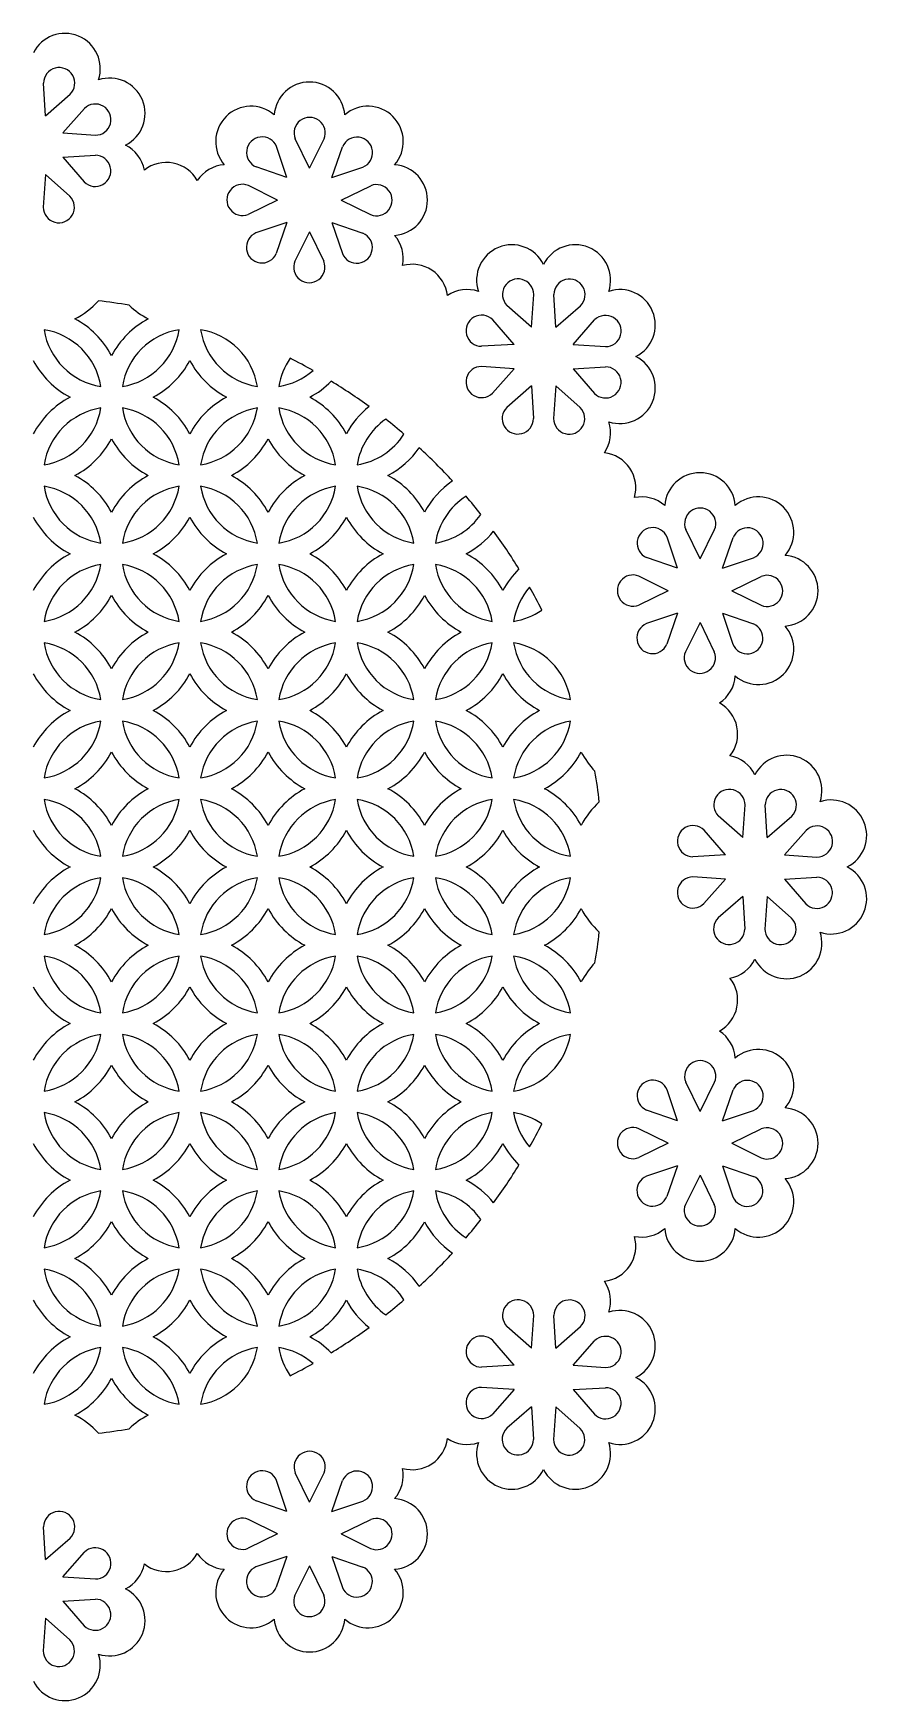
# Model space of a CAD drawing. Extents: x -1009 to -429, y -394 to -133.
# Drawn here: x -646.4 to -580.6, y -267.1 to -135.5 of the extents above; entities that cross this region are included whole.
import ezdxf

# ---------------------------------------------------------------- set-up
doc = ezdxf.new("R2010")
doc.units = 0
doc.layers.get('0').update_dxf_attribs({"linetype": 'CONTINUOUS'})

msp = doc.modelspace()

# ---------------------------------------------------------------- linework, layer by layer
for p, q in [((-645.412765, -141.985018), (-645.567965, -139.411014)), ((-645.412765, -141.985018), (-643.465324, -140.292146)), ((-644.051816, -143.345967), (-642.341463, -141.416129)), ((-644.051816, -143.345967), (-641.477726, -143.525974)), ((-626.340919, -146.868884), (-627.159676, -144.421849)), ((-624.562753, -146.132343), (-625.691167, -143.813666)), ((-624.562753, -146.132343), (-623.411387, -143.82308)), ((-622.784587, -146.868884), (-621.942944, -144.431422)), ((-644.051816, -145.27064), (-641.477812, -145.115441)), ((-644.051816, -145.27064), (-642.358944, -147.218081)), ((-626.340919, -146.868884), (-628.778381, -146.02724)), ((-622.784587, -146.868884), (-620.337552, -146.050127)), ((-645.412765, -146.63159), (-645.592773, -149.20568)), ((-645.412765, -146.63159), (-643.482928, -148.341943)), ((-627.07746, -148.64705), (-629.396137, -149.775464)), ((-627.07746, -148.64705), (-629.386723, -147.495683)), ((-622.048047, -148.64705), (-619.729369, -147.518636)), ((-622.048047, -148.64705), (-619.738783, -149.798416)), ((-626.340919, -150.425216), (-628.787954, -151.243972)), ((-626.340919, -150.425216), (-627.182563, -152.862677)), ((-624.562753, -151.161756), (-625.71412, -153.47102)), ((-624.562753, -151.161756), (-623.434339, -153.480433)), ((-622.784587, -150.425216), (-621.965831, -152.872251)), ((-622.784587, -150.425216), (-620.347126, -151.266859)), ((-607.033473, -158.679467), (-606.853466, -156.105377)), ((-605.1088, -158.679467), (-605.263999, -156.105463)), ((-607.033473, -158.679467), (-608.963311, -156.969114)), ((-605.1088, -158.679467), (-603.161359, -156.986594)), ((-608.394423, -160.040416), (-610.087295, -158.092975)), ((-603.747851, -160.040416), (-602.037498, -158.110578)), ((-608.394423, -160.040416), (-610.968426, -160.195615)), ((-603.747851, -160.040416), (-601.173761, -160.220423)), ((-608.394423, -161.965089), (-610.968513, -161.785082)), ((-603.747851, -161.965089), (-601.173847, -161.80989)), ((-608.394423, -161.965089), (-610.104776, -163.894927)), ((-603.747851, -161.965089), (-602.054979, -163.91253)), ((-607.033473, -163.326038), (-608.980914, -165.018911)), ((-607.033473, -163.326038), (-606.878274, -165.900042)), ((-605.1088, -163.326038), (-605.288808, -165.900129)), ((-605.1088, -163.326038), (-603.178963, -165.036392)), ((-593.715434, -176.979663), (-594.843848, -174.660985)), ((-593.715434, -176.979663), (-592.564067, -174.670399)), ((-595.4936, -177.716203), (-596.312357, -175.269168)), ((-591.937268, -177.716203), (-591.095624, -175.278742)), ((-595.4936, -177.716203), (-597.931061, -176.87456)), ((-591.937268, -177.716203), (-589.490233, -176.897446)), ((-596.23014, -179.494369), (-598.539404, -178.343002)), ((-591.200727, -179.494369), (-588.88205, -178.365955)), ((-596.23014, -179.494369), (-598.548818, -180.622783)), ((-591.200727, -179.494369), (-588.891464, -180.645736)), ((-595.4936, -181.272535), (-597.940635, -182.091292)), ((-595.4936, -181.272535), (-596.335243, -183.709997)), ((-591.937268, -181.272535), (-589.499806, -182.114178)), ((-591.937268, -181.272535), (-591.118511, -183.71957)), ((-593.715434, -182.009075), (-594.866801, -184.318339)), ((-593.715434, -182.009075), (-592.58702, -184.327753)), ((-590.339024, -198.983432), (-592.268862, -197.273079)), ((-590.339024, -198.983432), (-590.159017, -196.409342)), ((-588.414351, -198.983432), (-588.56955, -196.409428)), ((-588.414351, -198.983432), (-586.46691, -197.29056)), ((-591.699974, -200.344381), (-593.392846, -198.39694)), ((-587.053402, -200.344381), (-585.343049, -198.414543)), ((-591.699974, -200.344381), (-594.273978, -200.49958)), ((-587.053402, -200.344381), (-584.479312, -200.524389)), ((-591.699974, -202.269054), (-594.274064, -202.089047)), ((-591.699974, -202.269054), (-593.410327, -204.198892)), ((-587.053402, -202.269054), (-584.479398, -202.113855)), ((-587.053402, -202.269054), (-585.36053, -204.216495)), ((-590.339024, -203.630004), (-592.286465, -205.322876)), ((-590.339024, -203.630004), (-590.183825, -206.204007)), ((-588.414351, -203.630004), (-588.594359, -206.204094)), ((-588.414351, -203.630004), (-586.484514, -205.340357)), ((-593.715434, -220.60436), (-594.843848, -218.285683)), ((-593.715434, -220.60436), (-592.564067, -218.295097)), ((-595.4936, -221.340901), (-596.312357, -218.893865)), ((-591.937268, -221.340901), (-591.095624, -218.903439)), ((-595.4936, -221.340901), (-597.931061, -220.499257)), ((-591.937268, -221.340901), (-589.490233, -220.522144)), ((-596.23014, -223.119067), (-598.539404, -221.9677)), ((-591.200727, -223.119067), (-588.88205, -221.990653)), ((-596.23014, -223.119067), (-598.548818, -224.24748)), ((-591.200727, -223.119067), (-588.891464, -224.270433)), ((-595.4936, -224.897233), (-597.940635, -225.715989)), ((-595.4936, -224.897233), (-596.335243, -227.334694)), ((-591.937268, -224.897233), (-589.499806, -225.738876)), ((-591.937268, -224.897233), (-591.118511, -227.344268)), ((-593.715434, -225.633773), (-594.866801, -227.943037)), ((-593.715434, -225.633773), (-592.58702, -227.95245)), ((-607.033473, -239.287397), (-606.853466, -236.713307)), ((-605.1088, -239.287397), (-605.263999, -236.713393)), ((-607.033473, -239.287397), (-608.963311, -237.577044)), ((-605.1088, -239.287397), (-603.161359, -237.594525)), ((-608.394423, -240.648346), (-610.087295, -238.700905)), ((-603.747851, -240.648346), (-602.037498, -238.718509)), ((-608.394423, -240.648346), (-610.968426, -240.803545)), ((-603.747851, -240.648346), (-601.173761, -240.828354)), ((-608.394423, -242.573019), (-610.968513, -242.393012)), ((-608.394423, -242.573019), (-610.104776, -244.502857)), ((-603.747851, -242.573019), (-601.173847, -242.41782)), ((-603.747851, -242.573019), (-602.054979, -244.52046)), ((-607.033473, -243.933969), (-608.980914, -245.626841)), ((-607.033473, -243.933969), (-606.878274, -246.507973)), ((-605.1088, -243.933969), (-605.288808, -246.508059)), ((-605.1088, -243.933969), (-603.178963, -245.644322)), ((-626.340919, -252.18822), (-627.159676, -249.741185)), ((-624.562753, -251.45168), (-625.691167, -249.133002)), ((-624.562753, -251.45168), (-623.411387, -249.142416)), ((-622.784587, -252.18822), (-621.942944, -249.750758)), ((-626.340919, -252.18822), (-628.778381, -251.346577)), ((-622.784587, -252.18822), (-620.337552, -251.369463)), ((-645.412765, -255.981846), (-645.567965, -253.407842)), ((-627.07746, -253.966386), (-629.396137, -255.0948)), ((-627.07746, -253.966386), (-629.386723, -252.815019)), ((-622.048047, -253.966386), (-619.729369, -252.837972)), ((-622.048047, -253.966386), (-619.738783, -255.117753)), ((-645.412765, -255.981846), (-643.465324, -254.288974)), ((-644.051816, -257.342795), (-642.341463, -255.412958)), ((-626.340919, -255.744552), (-628.787954, -256.563309)), ((-626.340919, -255.744552), (-627.182563, -258.182014)), ((-624.562753, -256.481092), (-625.71412, -258.790356)), ((-624.562753, -256.481092), (-623.434339, -258.79977)), ((-622.784587, -255.744552), (-620.347126, -256.586195)), ((-622.784587, -255.744552), (-621.965831, -258.191587)), ((-644.051816, -257.342795), (-641.477726, -257.522803)), ((-644.051816, -259.267468), (-641.477812, -259.112269)), ((-644.051816, -259.267468), (-642.358944, -261.214909)), ((-645.412765, -260.628418), (-645.592773, -263.202508)), ((-645.412765, -260.628418), (-643.482928, -262.338771))]:
    msp.add_line(p, q)
for centre, radius, start, end in [((-643.876883, -138.277071), 2.793147, 341.567243, 153.432757), ((-644.335953, -139.420397), 1.232047, 314.963173, 179.563654), ((-640.343869, -141.810085), 2.793147, 296.567243, 108.432757), ((-624.562753, -142.11889), 2.793147, 4.067243, 175.932757), ((-641.476934, -142.293928), 1.232047, 269.963173, 134.563654), ((-629.178859, -144.030944), 2.793147, 49.067243, 220.932757), ((-624.549346, -143.350864), 1.232047, 337.463173, 202.063654), ((-619.946647, -144.030944), 2.793147, 319.067243, 130.932757), ((-640.343869, -146.806522), 2.793147, 10.881091, 63.432757), ((-628.298242, -144.892601), 1.232047, 22.463173, 247.063654), ((-620.808304, -144.911561), 1.232047, 292.463173, 157.063654), ((-641.487195, -146.347453), 1.232047, 224.963173, 89.563654), ((-635.864665, -148.467181), 2.793147, 29.065483, 128.434517), ((-631.090913, -148.64705), 2.793147, 94.067243, 146.618909), ((-618.034594, -148.64705), 2.793147, 274.067243, 85.932757), ((-629.858939, -148.633643), 1.232047, 67.463173, 292.063654), ((-619.266568, -148.660457), 1.232047, 247.463173, 112.063654), ((-644.360726, -149.206472), 1.232047, 179.963173, 44.563654), ((-628.317202, -152.382538), 1.232047, 112.463173, 337.063654), ((-620.827265, -152.401498), 1.232047, 202.463173, 67.063654), ((-619.946647, -153.263156), 2.793147, 348.381091, 40.932757), ((-608.569355, -154.97152), 2.793147, 26.567243, 198.432757), ((-603.572918, -154.97152), 2.793147, 341.567243, 153.432757), ((-624.57616, -153.943235), 1.232047, 157.463173, 22.063654), ((-616.443909, -156.511522), 2.793147, 6.565483, 105.934517), ((-608.085513, -156.104585), 1.232047, 359.963173, 224.563654), ((-604.031988, -156.114846), 1.232047, 314.963173, 179.563654), ((-646.375102, -151.852926), 7, 297.980975, 317.282927), ((-646.375102, -201.306718), 45, 80.325884, 83.437405), ((-612.10237, -158.504534), 2.793147, 71.567243, 124.118909), ((-600.039904, -158.504534), 2.793147, 296.567243, 108.432757), ((-634.011654, -151.852926), 7, 226.691716, 242.019025), ((-610.959044, -158.963604), 1.232047, 44.963173, 269.563654), ((-601.172969, -158.988377), 1.232047, 269.963173, 134.563654), ((-646.375102, -164.216374), 5.4, 9.044199, 80.955801), ((-640.193378, -158.03465), 5.4, 189.044199, 260.955801), ((-646.375102, -164.216374), 7, 27.980975, 62.019025), ((-634.011654, -164.216374), 7, 117.980975, 152.019025), ((-634.011654, -164.216374), 5.4, 99.044199, 170.955801), ((-640.193378, -158.03465), 5.4, 279.044199, 350.955801), ((-627.82993, -158.03465), 5.4, 189.044199, 260.955801), ((-634.011654, -164.216374), 5.4, 9.044199, 80.955801), ((-640.193378, -158.03465), 7, 207.980975, 242.019025), ((-640.193378, -158.03465), 7, 297.980975, 332.019025), ((-627.82993, -158.03465), 7, 207.980975, 242.019025), ((-621.648206, -164.216374), 5.4, 145.271265, 170.955801), ((-646.375102, -201.306718), 45, 60.594328, 63.200897), ((-610.969305, -163.017129), 1.232047, 89.963173, 314.563654), ((-601.18323, -163.041902), 1.232047, 224.963173, 89.563654), ((-600.039904, -163.500971), 2.793147, 251.567243, 63.432757), ((-627.82993, -158.03465), 5.4, 279.044199, 311.093686), ((-627.82993, -158.03465), 7, 297.980975, 315.410298), ((-646.375102, -201.306718), 45, 53.897486, 58.473412), ((-640.193378, -170.398098), 7, 117.980975, 152.019025), ((-640.193378, -170.398098), 7, 27.980975, 62.019025), ((-627.82993, -170.398098), 7, 117.980975, 152.019025), ((-627.82993, -170.398098), 7, 27.980975, 62.019025), ((-640.193378, -170.398098), 5.4, 99.044199, 170.955801), ((-646.375102, -164.216374), 5.4, 279.044199, 350.955801), ((-634.011654, -164.216374), 5.4, 189.044199, 260.955801), ((-640.193378, -170.398098), 5.4, 9.044199, 80.955801), ((-627.82993, -170.398098), 5.4, 99.044199, 170.955801), ((-634.011654, -164.216374), 5.4, 279.044199, 350.955801), ((-627.82993, -170.398098), 5.4, 9.044199, 80.955801), ((-621.648206, -164.216374), 5.4, 189.044199, 260.955801), ((-615.466482, -170.398098), 7, 128.873152, 152.019025), ((-608.110286, -165.89066), 1.232047, 134.963173, 359.563654), ((-604.056761, -165.900921), 1.232047, 179.963173, 44.563654), ((-615.466482, -170.398098), 5.4, 124.608094, 170.955801), ((-621.648206, -164.216374), 5.4, 279.044199, 327.3486), ((-646.375102, -201.306718), 45, 49.418968, 51.778516), ((-603.572918, -167.033986), 2.793147, 325.881091, 18.432757), ((-646.375102, -164.216374), 7, 297.980975, 332.019025), ((-634.011654, -164.216374), 7, 207.980975, 242.019025), ((-634.011654, -164.216374), 7, 297.980975, 332.019025), ((-621.648206, -164.216374), 7, 207.980975, 242.019025), ((-621.648206, -164.216374), 7, 297.980975, 325.28961), ((-646.375102, -201.306718), 45, 42.637655, 47.362345), ((-601.579906, -171.375525), 2.793147, 344.065483, 83.434517), ((-646.375102, -176.579822), 7, 27.980975, 62.019025), ((-634.011654, -176.579822), 7, 117.980975, 152.019025), ((-634.011654, -176.579822), 7, 27.980975, 62.019025), ((-621.648206, -176.579822), 7, 117.980975, 152.019025), ((-621.648206, -176.579822), 7, 27.980975, 62.019025), ((-609.284758, -176.579822), 7, 124.71039, 152.019025), ((-593.715434, -172.966209), 2.793147, 4.067243, 175.932757), ((-646.375102, -176.579822), 5.4, 9.044199, 80.955801), ((-640.193378, -170.398098), 5.4, 189.044199, 260.955801), ((-634.011654, -176.579822), 5.4, 99.044199, 170.955801), ((-640.193378, -170.398098), 5.4, 279.044199, 350.955801), ((-627.82993, -170.398098), 5.4, 189.044199, 260.955801), ((-634.011654, -176.579822), 5.4, 9.044199, 80.955801), ((-627.82993, -170.398098), 5.4, 279.044199, 350.955801), ((-621.648206, -176.579822), 5.4, 99.044199, 170.955801), ((-615.466482, -170.398098), 5.4, 189.044199, 260.955801), ((-621.648206, -176.579822), 5.4, 9.044199, 80.955801), ((-609.284758, -176.579822), 5.4, 122.6514, 170.955801), ((-646.375102, -201.306718), 45, 38.221484, 40.581032), ((-598.33154, -174.878263), 2.793147, 49.067243, 101.618909), ((-589.099328, -174.878263), 2.793147, 319.067243, 130.932757), ((-640.193378, -170.398098), 7, 207.980975, 242.019025), ((-640.193378, -170.398098), 7, 297.980975, 332.019025), ((-627.82993, -170.398098), 7, 207.980975, 242.019025), ((-627.82993, -170.398098), 7, 297.980975, 332.019025), ((-615.466482, -170.398098), 7, 207.980975, 242.019025), ((-615.466482, -170.398098), 5.4, 279.044199, 325.391906), ((-593.702027, -174.198184), 1.232047, 337.463173, 202.063654), ((-615.466482, -170.398098), 7, 297.980975, 321.126848), ((-646.375102, -201.306718), 45, 31.526588, 36.102514), ((-597.450922, -175.73992), 1.232047, 22.463173, 247.063654), ((-589.960985, -175.75888), 1.232047, 292.463173, 157.063654), ((-640.193378, -182.761546), 7, 117.980975, 152.019025), ((-646.375102, -176.579822), 5.4, 279.044199, 350.955801), ((-640.193378, -182.761546), 5.4, 99.044199, 170.955801), ((-634.011654, -176.579822), 5.4, 189.044199, 260.955801), ((-640.193378, -182.761546), 5.4, 9.044199, 80.955801), ((-640.193378, -182.761546), 7, 27.980975, 62.019025), ((-627.82993, -182.761546), 7, 117.980975, 152.019025), ((-634.011654, -176.579822), 5.4, 279.044199, 350.955801), ((-627.82993, -182.761546), 5.4, 99.044199, 170.955801), ((-627.82993, -182.761546), 5.4, 9.044199, 80.955801), ((-621.648206, -176.579822), 5.4, 189.044199, 260.955801), ((-627.82993, -182.761546), 7, 27.980975, 62.019025), ((-615.466482, -182.761546), 7, 117.980975, 152.019025), ((-621.648206, -176.579822), 5.4, 279.044199, 350.955801), ((-615.466482, -182.761546), 5.4, 99.044199, 170.955801), ((-609.284758, -176.579822), 5.4, 189.044199, 260.955801), ((-615.466482, -182.761546), 5.4, 9.044199, 80.955801), ((-615.466482, -182.761546), 7, 27.980975, 62.019025), ((-587.187274, -179.494369), 2.793147, 274.067243, 85.932757), ((-603.103034, -182.761546), 7, 134.589702, 152.019025), ((-599.011619, -179.480962), 1.232047, 67.463173, 292.063654), ((-588.419248, -179.507776), 1.232047, 247.463173, 112.063654), ((-646.375102, -176.579822), 7, 297.980975, 332.019025), ((-634.011654, -176.579822), 7, 207.980975, 242.019025), ((-634.011654, -176.579822), 7, 297.980975, 332.019025), ((-621.648206, -176.579822), 7, 207.980975, 242.019025), ((-621.648206, -176.579822), 7, 297.980975, 332.019025), ((-609.284758, -176.579822), 7, 207.980975, 242.019025), ((-603.103034, -182.761546), 5.4, 138.906314, 170.955801), ((-646.375102, -201.306718), 45, 26.799103, 29.405672), ((-609.284758, -176.579822), 5.4, 279.044199, 304.728735), ((-646.375102, -188.94327), 7, 27.980975, 62.019025), ((-634.011654, -188.94327), 7, 117.980975, 152.019025), ((-634.011654, -188.94327), 7, 27.980975, 62.019025), ((-621.648206, -188.94327), 7, 117.980975, 152.019025), ((-621.648206, -188.94327), 7, 27.980975, 62.019025), ((-609.284758, -188.94327), 7, 117.980975, 152.019025), ((-597.469883, -183.229858), 1.232047, 112.463173, 337.063654), ((-589.979945, -183.248818), 1.232047, 202.463173, 67.063654), ((-589.099328, -184.110475), 2.793147, 229.067243, 40.932757), ((-646.375102, -188.94327), 5.4, 9.044199, 80.955801), ((-640.193378, -182.761546), 5.4, 189.044199, 260.955801), ((-634.011654, -188.94327), 5.4, 99.044199, 170.955801), ((-640.193378, -182.761546), 5.4, 279.044199, 350.955801), ((-634.011654, -188.94327), 5.4, 9.044199, 80.955801), ((-627.82993, -182.761546), 5.4, 189.044199, 260.955801), ((-627.82993, -182.761546), 5.4, 279.044199, 350.955801), ((-621.648206, -188.94327), 5.4, 99.044199, 170.955801), ((-615.466482, -182.761546), 5.4, 189.044199, 260.955801), ((-621.648206, -188.94327), 5.4, 9.044199, 80.955801), ((-615.466482, -182.761546), 5.4, 279.044199, 350.955801), ((-609.284758, -188.94327), 5.4, 99.044199, 170.955801), ((-609.284758, -188.94327), 5.4, 9.044199, 80.955801), ((-603.103034, -182.761546), 5.4, 189.044199, 260.955801), ((-593.728841, -184.790555), 1.232047, 157.463173, 22.063654), ((-640.193378, -182.761546), 7, 207.980975, 242.019025), ((-640.193378, -182.761546), 7, 297.980975, 332.019025), ((-627.82993, -182.761546), 7, 207.980975, 242.019025), ((-627.82993, -182.761546), 7, 297.980975, 332.019025), ((-615.466482, -182.761546), 7, 207.980975, 242.019025), ((-615.466482, -182.761546), 7, 297.980975, 332.019025), ((-603.103034, -182.761546), 7, 207.980975, 242.019025), ((-593.715434, -186.022529), 2.793147, 303.381091, 355.932757), ((-640.193378, -195.124994), 7, 117.980975, 152.019025), ((-640.193378, -195.124994), 7, 27.980975, 62.019025), ((-627.82993, -195.124994), 7, 117.980975, 152.019025), ((-627.82993, -195.124994), 7, 27.980975, 62.019025), ((-615.466482, -195.124994), 7, 117.980975, 152.019025), ((-615.466482, -195.124994), 7, 27.980975, 62.019025), ((-603.103034, -195.124994), 7, 117.980975, 152.019025), ((-593.535566, -190.796281), 2.793147, 321.565483, 60.934517), ((-646.375102, -188.94327), 5.4, 279.044199, 350.955801), ((-640.193378, -195.124994), 5.4, 99.044199, 170.955801), ((-640.193378, -195.124994), 5.4, 9.044199, 80.955801), ((-634.011654, -188.94327), 5.4, 189.044199, 260.955801), ((-634.011654, -188.94327), 5.4, 279.044199, 350.955801), ((-627.82993, -195.124994), 5.4, 99.044199, 170.955801), ((-627.82993, -195.124994), 5.4, 9.044199, 80.955801), ((-621.648206, -188.94327), 5.4, 189.044199, 260.955801), ((-615.466482, -195.124994), 5.4, 99.044199, 170.955801), ((-621.648206, -188.94327), 5.4, 279.044199, 350.955801), ((-615.466482, -195.124994), 5.4, 9.044199, 80.955801), ((-609.284758, -188.94327), 5.4, 189.044199, 260.955801), ((-603.103034, -195.124994), 5.4, 99.044199, 170.955801), ((-609.284758, -188.94327), 5.4, 279.044199, 350.955801), ((-646.375102, -188.94327), 7, 297.980975, 332.019025), ((-634.011654, -188.94327), 7, 207.980975, 242.019025), ((-634.011654, -188.94327), 7, 297.980975, 332.019025), ((-621.648206, -188.94327), 7, 207.980975, 242.019025), ((-621.648206, -188.94327), 7, 297.980975, 332.019025), ((-609.284758, -188.94327), 7, 207.980975, 242.019025), ((-609.284758, -188.94327), 7, 297.980975, 332.019025), ((-596.92131, -188.94327), 7, 207.980975, 223.308284), ((-591.874906, -195.275485), 2.793147, 26.567243, 79.118909), ((-586.878469, -195.275485), 2.793147, 341.567243, 153.432757), ((-646.375102, -201.306718), 45, 6.562595, 9.674116), ((-646.375102, -201.306718), 5.4, 9.044199, 80.955801), ((-640.193378, -195.124994), 5.4, 189.044199, 260.955801), ((-646.375102, -201.306718), 7, 27.980975, 62.019025), ((-634.011654, -201.306718), 7, 117.980975, 152.019025), ((-634.011654, -201.306718), 5.4, 99.044199, 170.955801), ((-640.193378, -195.124994), 5.4, 279.044199, 350.955801), ((-634.011654, -201.306718), 5.4, 9.044199, 80.955801), ((-627.82993, -195.124994), 5.4, 189.044199, 260.955801), ((-634.011654, -201.306718), 7, 27.980975, 62.019025), ((-621.648206, -201.306718), 7, 117.980975, 152.019025), ((-627.82993, -195.124994), 5.4, 279.044199, 350.955801), ((-621.648206, -201.306718), 5.4, 99.044199, 170.955801), ((-621.648206, -201.306718), 5.4, 9.044199, 80.955801), ((-615.466482, -195.124994), 5.4, 189.044199, 260.955801), ((-621.648206, -201.306718), 7, 27.980975, 62.019025), ((-609.284758, -201.306718), 7, 117.980975, 152.019025), ((-609.284758, -201.306718), 5.4, 99.044199, 170.955801), ((-615.466482, -195.124994), 5.4, 279.044199, 350.955801), ((-609.284758, -201.306718), 5.4, 9.044199, 80.955801), ((-603.103034, -195.124994), 5.4, 189.044199, 260.955801), ((-609.284758, -201.306718), 7, 27.980975, 62.019025), ((-591.391064, -196.40855), 1.232047, 359.963173, 224.563654), ((-587.337539, -196.418811), 1.232047, 314.963173, 179.563654), ((-583.345455, -198.808499), 2.793147, 296.567243, 108.432757), ((-596.92131, -201.306718), 7, 132.717073, 152.019025), ((-640.193378, -195.124994), 7, 207.980975, 242.019025), ((-640.193378, -195.124994), 7, 297.980975, 332.019025), ((-627.82993, -195.124994), 7, 207.980975, 242.019025), ((-627.82993, -195.124994), 7, 297.980975, 332.019025), ((-615.466482, -195.124994), 7, 207.980975, 242.019025), ((-615.466482, -195.124994), 7, 297.980975, 332.019025), ((-603.103034, -195.124994), 7, 207.980975, 242.019025), ((-594.264595, -199.267569), 1.232047, 44.963173, 269.563654), ((-584.47852, -199.292342), 1.232047, 269.963173, 134.563654), ((-640.193378, -207.488442), 7, 117.980975, 152.019025), ((-640.193378, -207.488442), 7, 27.980975, 62.019025), ((-627.82993, -207.488442), 7, 117.980975, 152.019025), ((-627.82993, -207.488442), 7, 27.980975, 62.019025), ((-615.466482, -207.488442), 7, 117.980975, 152.019025), ((-615.466482, -207.488442), 7, 27.980975, 62.019025), ((-603.103034, -207.488442), 7, 117.980975, 152.019025), ((-583.345455, -203.804936), 2.793147, 251.567243, 63.432757), ((-646.375102, -201.306718), 5.4, 279.044199, 350.955801), ((-640.193378, -207.488442), 5.4, 99.044199, 170.955801), ((-640.193378, -207.488442), 5.4, 9.044199, 80.955801), ((-634.011654, -201.306718), 5.4, 189.044199, 260.955801), ((-627.82993, -207.488442), 5.4, 99.044199, 170.955801), ((-634.011654, -201.306718), 5.4, 279.044199, 350.955801), ((-627.82993, -207.488442), 5.4, 9.044199, 80.955801), ((-621.648206, -201.306718), 5.4, 189.044199, 260.955801), ((-621.648206, -201.306718), 5.4, 279.044199, 350.955801), ((-615.466482, -207.488442), 5.4, 99.044199, 170.955801), ((-615.466482, -207.488442), 5.4, 9.044199, 80.955801), ((-609.284758, -201.306718), 5.4, 189.044199, 260.955801), ((-609.284758, -201.306718), 5.4, 279.044199, 350.955801), ((-603.103034, -207.488442), 5.4, 99.044199, 170.955801), ((-594.274856, -203.321094), 1.232047, 89.963173, 314.563654), ((-584.488781, -203.345867), 1.232047, 224.963173, 89.563654), ((-646.375102, -201.306718), 7, 297.980975, 332.019025), ((-634.011654, -201.306718), 7, 207.980975, 242.019025), ((-634.011654, -201.306718), 7, 297.980975, 332.019025), ((-621.648206, -201.306718), 7, 207.980975, 242.019025), ((-621.648206, -201.306718), 7, 297.980975, 332.019025), ((-609.284758, -201.306718), 7, 207.980975, 242.019025), ((-609.284758, -201.306718), 7, 297.980975, 332.019025), ((-596.92131, -201.306718), 7, 207.980975, 227.282927), ((-591.415837, -206.194625), 1.232047, 134.963173, 359.563654), ((-587.362312, -206.204886), 1.232047, 179.963173, 44.563654), ((-646.375102, -201.306718), 45, 350.325884, 353.437405), ((-586.878469, -207.337951), 2.793147, 206.567243, 18.432757), ((-646.375102, -213.670166), 7, 27.980975, 62.019025), ((-634.011654, -213.670166), 7, 117.980975, 152.019025), ((-634.011654, -213.670166), 7, 27.980975, 62.019025), ((-621.648206, -213.670166), 7, 117.980975, 152.019025), ((-621.648206, -213.670166), 7, 27.980975, 62.019025), ((-609.284758, -213.670166), 7, 117.980975, 152.019025), ((-609.284758, -213.670166), 7, 27.980975, 62.019025), ((-640.193378, -207.488442), 5.4, 189.044199, 260.955801), ((-646.375102, -213.670166), 5.4, 9.044199, 80.955801), ((-640.193378, -207.488442), 5.4, 279.044199, 350.955801), ((-634.011654, -213.670166), 5.4, 99.044199, 170.955801), ((-627.82993, -207.488442), 5.4, 189.044199, 260.955801), ((-634.011654, -213.670166), 5.4, 9.044199, 80.955801), ((-627.82993, -207.488442), 5.4, 279.044199, 350.955801), ((-621.648206, -213.670166), 5.4, 99.044199, 170.955801), ((-615.466482, -207.488442), 5.4, 189.044199, 260.955801), ((-621.648206, -213.670166), 5.4, 9.044199, 80.955801), ((-615.466482, -207.488442), 5.4, 279.044199, 350.955801), ((-609.284758, -213.670166), 5.4, 99.044199, 170.955801), ((-603.103034, -207.488442), 5.4, 189.044199, 260.955801), ((-609.284758, -213.670166), 5.4, 9.044199, 80.955801), ((-596.92131, -213.670166), 7, 136.691716, 152.019025), ((-591.874906, -207.337951), 2.793147, 280.881091, 333.432757), ((-593.535566, -211.817155), 2.793147, 299.065483, 38.434517), ((-640.193378, -207.488442), 7, 207.980975, 242.019025), ((-640.193378, -207.488442), 7, 297.980975, 332.019025), ((-627.82993, -207.488442), 7, 207.980975, 242.019025), ((-627.82993, -207.488442), 7, 297.980975, 332.019025), ((-615.466482, -207.488442), 7, 207.980975, 242.019025), ((-615.466482, -207.488442), 7, 297.980975, 332.019025), ((-603.103034, -207.488442), 7, 207.980975, 242.019025), ((-640.193378, -219.85189), 7, 117.980975, 152.019025), ((-646.375102, -213.670166), 5.4, 279.044199, 350.955801), ((-640.193378, -219.85189), 5.4, 99.044199, 170.955801), ((-634.011654, -213.670166), 5.4, 189.044199, 260.955801), ((-640.193378, -219.85189), 5.4, 9.044199, 80.955801), ((-640.193378, -219.85189), 7, 27.980975, 62.019025), ((-627.82993, -219.85189), 7, 117.980975, 152.019025), ((-634.011654, -213.670166), 5.4, 279.044199, 350.955801), ((-627.82993, -219.85189), 5.4, 99.044199, 170.955801), ((-627.82993, -219.85189), 5.4, 9.044199, 80.955801), ((-621.648206, -213.670166), 5.4, 189.044199, 260.955801), ((-627.82993, -219.85189), 7, 27.980975, 62.019025), ((-615.466482, -219.85189), 7, 117.980975, 152.019025), ((-621.648206, -213.670166), 5.4, 279.044199, 350.955801), ((-615.466482, -219.85189), 5.4, 99.044199, 170.955801), ((-615.466482, -219.85189), 5.4, 9.044199, 80.955801), ((-609.284758, -213.670166), 5.4, 189.044199, 260.955801), ((-615.466482, -219.85189), 7, 27.980975, 62.019025), ((-603.103034, -219.85189), 7, 117.980975, 152.019025), ((-609.284758, -213.670166), 5.4, 279.044199, 350.955801), ((-603.103034, -219.85189), 5.4, 99.044199, 170.955801), ((-593.715434, -216.590907), 2.793147, 4.067243, 56.618909), ((-589.099328, -218.502961), 2.793147, 319.067243, 130.932757), ((-646.375102, -213.670166), 7, 297.980975, 332.019025), ((-634.011654, -213.670166), 7, 207.980975, 242.019025), ((-634.011654, -213.670166), 7, 297.980975, 332.019025), ((-621.648206, -213.670166), 7, 207.980975, 242.019025), ((-621.648206, -213.670166), 7, 297.980975, 332.019025), ((-609.284758, -213.670166), 7, 207.980975, 242.019025), ((-593.702027, -217.822881), 1.232047, 337.463173, 202.063654), ((-597.450922, -219.364618), 1.232047, 22.463173, 247.063654), ((-589.960985, -219.383578), 1.232047, 292.463173, 157.063654), ((-640.193378, -219.85189), 5.4, 189.044199, 260.955801), ((-646.375102, -226.033614), 5.4, 9.044199, 80.955801), ((-646.375102, -226.033614), 7, 27.980975, 62.019025), ((-634.011654, -226.033614), 7, 117.980975, 152.019025), ((-640.193378, -219.85189), 5.4, 279.044199, 350.955801), ((-634.011654, -226.033614), 5.4, 99.044199, 170.955801), ((-627.82993, -219.85189), 5.4, 189.044199, 260.955801), ((-634.011654, -226.033614), 5.4, 9.044199, 80.955801), ((-634.011654, -226.033614), 7, 27.980975, 62.019025), ((-621.648206, -226.033614), 7, 117.980975, 152.019025), ((-627.82993, -219.85189), 5.4, 279.044199, 350.955801), ((-621.648206, -226.033614), 5.4, 99.044199, 170.955801), ((-621.648206, -226.033614), 5.4, 9.044199, 80.955801), ((-615.466482, -219.85189), 5.4, 189.044199, 260.955801), ((-621.648206, -226.033614), 7, 27.980975, 62.019025), ((-609.284758, -226.033614), 7, 117.980975, 152.019025), ((-615.466482, -219.85189), 5.4, 279.044199, 350.955801), ((-609.284758, -226.033614), 5.4, 99.044199, 170.955801), ((-603.103034, -219.85189), 5.4, 189.044199, 221.093686), ((-609.284758, -226.033614), 5.4, 55.271265, 80.955801), ((-587.187274, -223.119067), 2.793147, 274.067243, 85.932757), ((-646.375102, -201.306718), 45, 330.594328, 333.200897), ((-599.011619, -223.10566), 1.232047, 67.463173, 292.063654), ((-588.419248, -223.132473), 1.232047, 247.463173, 112.063654), ((-640.193378, -219.85189), 7, 207.980975, 242.019025), ((-640.193378, -219.85189), 7, 297.980975, 332.019025), ((-627.82993, -219.85189), 7, 207.980975, 242.019025), ((-627.82993, -219.85189), 7, 297.980975, 332.019025), ((-615.466482, -219.85189), 7, 207.980975, 242.019025), ((-615.466482, -219.85189), 7, 297.980975, 332.019025), ((-603.103034, -219.85189), 7, 207.980975, 225.410298), ((-646.375102, -201.306718), 45, 323.897486, 328.473412), ((-640.193378, -232.215338), 7, 117.980975, 152.019025), ((-640.193378, -232.215338), 7, 27.980975, 62.019025), ((-627.82993, -232.215338), 7, 117.980975, 152.019025), ((-627.82993, -232.215338), 7, 27.980975, 62.019025), ((-615.466482, -232.215338), 7, 117.980975, 152.019025), ((-615.466482, -232.215338), 7, 38.873152, 62.019025), ((-597.469883, -226.854555), 1.232047, 112.463173, 337.063654), ((-589.979945, -226.873515), 1.232047, 202.463173, 67.063654), ((-589.099328, -227.735173), 2.793147, 229.067243, 40.932757), ((-640.193378, -232.215338), 5.4, 99.044199, 170.955801), ((-646.375102, -226.033614), 5.4, 279.044199, 350.955801), ((-640.193378, -232.215338), 5.4, 9.044199, 80.955801), ((-634.011654, -226.033614), 5.4, 189.044199, 260.955801), ((-627.82993, -232.215338), 5.4, 99.044199, 170.955801), ((-634.011654, -226.033614), 5.4, 279.044199, 350.955801), ((-627.82993, -232.215338), 5.4, 9.044199, 80.955801), ((-621.648206, -226.033614), 5.4, 189.044199, 260.955801), ((-621.648206, -226.033614), 5.4, 279.044199, 350.955801), ((-615.466482, -232.215338), 5.4, 99.044199, 170.955801), ((-615.466482, -232.215338), 5.4, 34.608094, 80.955801), ((-609.284758, -226.033614), 5.4, 189.044199, 237.3486), ((-593.728841, -228.415252), 1.232047, 157.463173, 22.063654), ((-646.375102, -226.033614), 7, 297.980975, 332.019025), ((-634.011654, -226.033614), 7, 207.980975, 242.019025), ((-634.011654, -226.033614), 7, 297.980975, 332.019025), ((-621.648206, -226.033614), 7, 207.980975, 242.019025), ((-621.648206, -226.033614), 7, 297.980975, 332.019025), ((-609.284758, -226.033614), 7, 207.980975, 235.28961), ((-646.375102, -201.306718), 45, 319.418968, 321.778516), ((-598.33154, -227.735173), 2.793147, 258.381091, 310.932757), ((-593.715434, -229.647226), 2.793147, 184.067243, 355.932757), ((-601.579906, -231.237911), 2.793147, 276.565483, 15.934517), ((-646.375102, -238.397062), 7, 27.980975, 62.019025), ((-634.011654, -238.397062), 7, 117.980975, 152.019025), ((-634.011654, -238.397062), 7, 27.980975, 62.019025), ((-621.648206, -238.397062), 7, 117.980975, 152.019025), ((-621.648206, -238.397062), 7, 34.71039, 62.019025), ((-646.375102, -201.306718), 45, 312.637655, 317.362345), ((-646.375102, -238.397062), 5.4, 9.044199, 80.955801), ((-640.193378, -232.215338), 5.4, 189.044199, 260.955801), ((-640.193378, -232.215338), 5.4, 279.044199, 350.955801), ((-634.011654, -238.397062), 5.4, 99.044199, 170.955801), ((-627.82993, -232.215338), 5.4, 189.044199, 260.955801), ((-634.011654, -238.397062), 5.4, 9.044199, 80.955801), ((-627.82993, -232.215338), 5.4, 279.044199, 350.955801), ((-621.648206, -238.397062), 5.4, 99.044199, 170.955801), ((-621.648206, -238.397062), 5.4, 32.6514, 80.955801), ((-615.466482, -232.215338), 5.4, 189.044199, 235.391906), ((-603.572918, -235.57945), 2.793147, 341.567243, 34.118909), ((-640.193378, -232.215338), 7, 207.980975, 242.019025), ((-640.193378, -232.215338), 7, 297.980975, 332.019025), ((-627.82993, -232.215338), 7, 207.980975, 242.019025), ((-627.82993, -232.215338), 7, 297.980975, 332.019025), ((-615.466482, -232.215338), 7, 207.980975, 231.126848), ((-646.375102, -201.306718), 45, 308.221484, 310.581032), ((-608.085513, -236.712515), 1.232047, 359.963173, 224.563654), ((-604.031988, -236.722776), 1.232047, 314.963173, 179.563654), ((-600.039904, -239.112464), 2.793147, 296.567243, 108.432757), ((-646.375102, -201.306718), 45, 301.526588, 306.102514), ((-640.193378, -244.578786), 7, 117.980975, 152.019025), ((-646.375102, -238.397062), 5.4, 279.044199, 350.955801), ((-640.193378, -244.578786), 5.4, 99.044199, 170.955801), ((-634.011654, -238.397062), 5.4, 189.044199, 260.955801), ((-640.193378, -244.578786), 5.4, 9.044199, 80.955801), ((-640.193378, -244.578786), 7, 27.980975, 62.019025), ((-627.82993, -244.578786), 7, 117.980975, 152.019025), ((-634.011654, -238.397062), 5.4, 279.044199, 350.955801), ((-627.82993, -244.578786), 5.4, 99.044199, 170.955801), ((-627.82993, -244.578786), 5.4, 48.906314, 80.955801), ((-621.648206, -238.397062), 5.4, 189.044199, 214.728735), ((-627.82993, -244.578786), 7, 44.589702, 62.019025), ((-610.959044, -239.571534), 1.232047, 44.963173, 269.563654), ((-601.172969, -239.596307), 1.232047, 269.963173, 134.563654), ((-646.375102, -201.306718), 45, 296.799103, 299.405672), ((-646.375102, -238.397062), 7, 297.980975, 332.019025), ((-634.011654, -238.397062), 7, 207.980975, 242.019025), ((-600.039904, -244.108901), 2.793147, 251.567243, 63.432757), ((-610.969305, -243.625059), 1.232047, 89.963173, 314.563654), ((-601.18323, -243.649832), 1.232047, 224.963173, 89.563654), ((-646.375102, -250.76051), 7, 42.717073, 62.019025), ((-634.011654, -250.76051), 7, 117.980975, 133.308284), ((-646.375102, -201.306718), 45, 276.562595, 279.674116), ((-608.110286, -246.49859), 1.232047, 134.963173, 359.563654), ((-604.056761, -246.508851), 1.232047, 179.963173, 44.563654), ((-624.549346, -248.6702), 1.232047, 337.463173, 202.063654), ((-616.443909, -246.101914), 2.793147, 254.065483, 353.434517), ((-612.10237, -244.108901), 2.793147, 235.881091, 288.432757), ((-608.569355, -247.641916), 2.793147, 161.567243, 333.432757), ((-603.572918, -247.641916), 2.793147, 206.567243, 18.432757), ((-619.946647, -249.35028), 2.793147, 319.067243, 11.618909), ((-628.298242, -250.211937), 1.232047, 22.463173, 247.063654), ((-620.808304, -250.230897), 1.232047, 292.463173, 157.063654), ((-618.034594, -253.966386), 2.793147, 274.067243, 85.932757), ((-644.335953, -253.417225), 1.232047, 314.963173, 179.563654), ((-629.858939, -253.952979), 1.232047, 67.463173, 292.063654), ((-619.266568, -253.979793), 1.232047, 247.463173, 112.063654), ((-641.476934, -256.290756), 1.232047, 269.963173, 134.563654), ((-640.343869, -255.806913), 2.793147, 296.567243, 349.118909), ((-635.864665, -254.146254), 2.793147, 231.565483, 330.934517), ((-631.090913, -253.966386), 2.793147, 213.381091, 265.932757), ((-628.317202, -257.701875), 1.232047, 112.463173, 337.063654), ((-620.827265, -257.720835), 1.232047, 202.463173, 67.063654), ((-629.178859, -258.582492), 2.793147, 139.067243, 310.932757), ((-619.946647, -258.582492), 2.793147, 229.067243, 40.932757), ((-641.487195, -260.344281), 1.232047, 224.963173, 89.563654), ((-640.343869, -260.80335), 2.793147, 251.567243, 63.432757), ((-624.57616, -259.262572), 1.232047, 157.463173, 22.063654), ((-624.562753, -260.494546), 2.793147, 184.067243, 355.932757), ((-644.360726, -263.2033), 1.232047, 179.963173, 44.563654), ((-643.876883, -264.336365), 2.793147, 206.567243, 18.432757)]:
    msp.add_arc(centre, radius, start, end)

doc.saveas('drawing.dxf')
